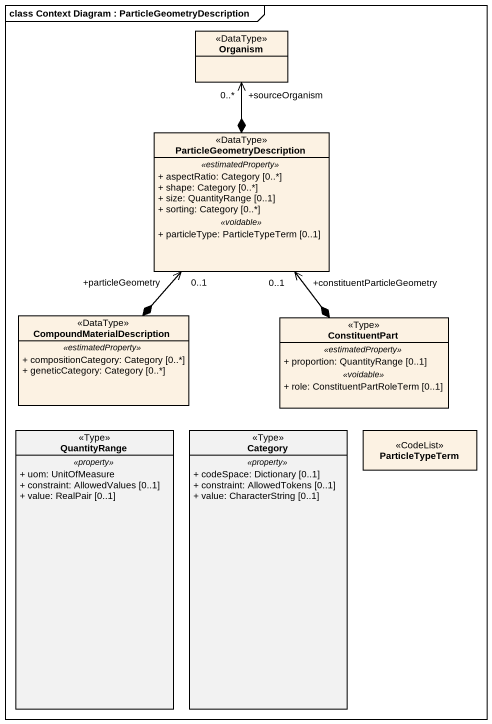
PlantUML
@startuml
mainframe class Context Diagram : ParticleGeometryDescription
hide circle
hide empty members
skinparam classAttributeIconSize 0
class Organism <<DataType>> #FCF2E3
class ParticleGeometryDescription <<DataType>> #FCF2E3 {
  .. <<estimatedProperty>> ..
  + aspectRatio: Category [0..*]
  + shape: Category [0..*]
  + size: QuantityRange [0..1]
  + sorting: Category [0..*]
  .. <<voidable>> ..
  + particleType: ParticleTypeTerm [0..1]
}
class CompoundMaterialDescription <<DataType>> #FCF2E3 {
  .. <<estimatedProperty>> ..
  + compositionCategory: Category [0..*]
  + geneticCategory: Category [0..*]
}
class ConstituentPart <<Type>> #FCF2E3 {
  .. <<estimatedProperty>> ..
  + proportion: QuantityRange [0..1]
  .. <<voidable>> ..
  + role: ConstituentPartRoleTerm [0..1]
}
class QuantityRange <<Type>> {
  .. <<property>> ..
  + uom: UnitOfMeasure
  + constraint: AllowedValues [0..1]
  + value: RealPair [0..1]
}
class Category <<Type>> {
  .. <<property>> ..
  + codeSpace: Dictionary [0..1]
  + constraint: AllowedTokens [0..1]
  + value: CharacterString [0..1]
}
class ParticleTypeTerm <<CodeList>> #FCF2E3
ParticleGeometryDescription *-up-> "+sourceOrganism\n0..*" Organism
CompoundMaterialDescription *-up-> "+particleGeometry\n0..1" ParticleGeometryDescription
ConstituentPart *-up-> "+constituentParticleGeometry\n0..1" ParticleGeometryDescription
@enduml
